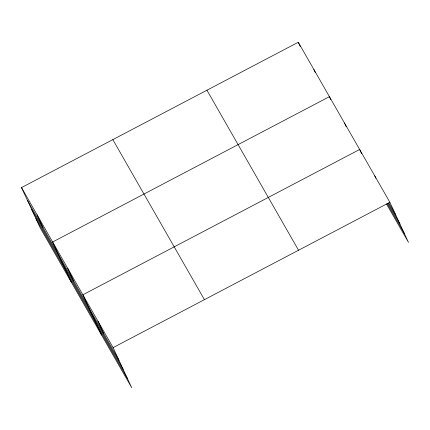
<?xml version="1.0" encoding="UTF-8"?>
<svg xmlns="http://www.w3.org/2000/svg" width="430" height="430" viewBox="0 0 430 430"><rect width="100%" height="100%" fill="white"/><g stroke="black" fill="none" stroke-linecap="round" stroke-linejoin="round"><path stroke-width="0.64" d="M21.5 187.582L113.09 347.617L131.72 387.747L40.13 227.712L21.5 187.582L298.28 42.253L389.87 202.288L408.5 242.418L386.489 203.96M113.09 347.617L389.87 202.288M388.865 202.922L395.761 214.978M388.139 203.369L399.964 224.035M387.215 203.514L404.297 233.366M206.943 90.209L298.533 250.244M112.837 139.621L204.427 299.656M27.391 200.273L118.981 360.308M31.594 209.329L123.184 369.365M35.926 218.66L127.516 378.696M374.756 175.881L375.879 178.299M361.608 153.703L359.647 149.473L82.866 294.803L101.496 334.938M344.532 123.066L346.22 126.694M330.826 99.685L329.423 96.664L52.643 241.993L71.272 282.128M313.852 69.456L315.254 72.477M298.28 42.253L300.248 46.483M97.975 321.21L103.867 333.9M67.752 268.395L73.643 281.091M37.071 214.785L42.962 227.481"/></g></svg>
